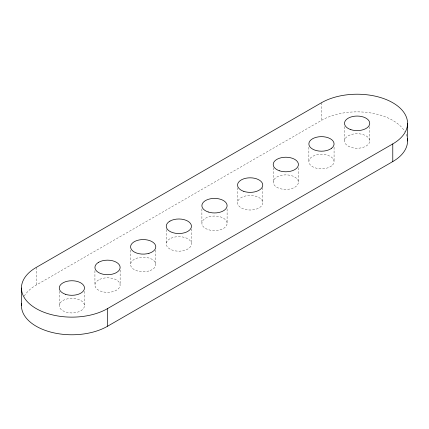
<?xml version="1.0" encoding="UTF-8"?>
<svg xmlns="http://www.w3.org/2000/svg" width="429" height="429" viewBox="0 0 429 429"><rect width="100%" height="100%" fill="white"/><g stroke="black" fill="none" stroke-linecap="round" stroke-linejoin="round"><path stroke-width="0.32" stroke-dasharray="2.15 1.61" d="M24.233 296.128A50.424 29.113 0 0 1 36.218 285.081L321.466 120.393A50.424 29.113 0 0 1 404.767 131.44M369.728 126.603L369.728 140.98A12.607 7.277 0 0 1 350.82 147.281A12.607 7.277 0 0 1 350.82 134.674A12.607 7.277 0 0 1 369.728 140.98M344.519 126.603L344.519 140.98M334.073 147.19L334.073 161.567M321.466 102.745L321.466 120.393M308.864 147.19L308.864 161.567M298.418 167.771L298.418 182.153A12.607 7.277 0 0 1 279.51 188.454A12.607 7.277 0 0 1 279.51 175.847A12.607 7.277 0 0 1 298.418 182.153M273.203 167.771L273.203 182.153M262.762 187.704L262.762 202.735A12.607 7.277 0 0 1 243.854 209.041A12.607 7.277 0 0 1 243.854 196.434A12.607 7.277 0 0 1 262.762 202.735M237.548 187.704L237.548 202.735M227.107 208.944L227.107 223.321A12.607 7.277 0 0 1 208.199 229.628A12.607 7.277 0 0 1 208.199 217.02A12.607 7.277 0 0 1 227.107 223.321M201.893 208.944L201.893 223.321M191.452 228.877L191.452 243.908M166.238 229.531L166.238 243.908M155.797 250.118L155.797 264.495M130.582 250.118L130.582 264.495M120.136 270.05L120.136 285.081M94.927 270.704L94.927 285.081M84.481 291.291L84.481 305.668A12.607 7.277 0 0 1 65.573 311.969A12.607 7.277 0 0 1 65.573 299.362A12.607 7.277 0 0 1 84.481 305.668M59.272 291.291L59.272 305.668M36.218 267.433L36.218 285.081M406.156 134.18A50.424 29.113 0 0 1 406.928 136.427M98.616 279.933L97.335 280.802A12.607 7.277 0 0 0 98.616 290.229A12.607 7.277 0 0 0 114.94 290.969L116.447 290.229A12.607 7.277 0 0 0 116.447 279.933A12.607 7.277 0 0 0 98.616 279.933M169.932 238.76L168.645 239.629A12.607 7.277 0 0 0 169.257 248.638A12.607 7.277 0 0 0 184.567 250.391L186.256 249.796A12.607 7.277 0 0 0 187.757 238.76L186.256 238.02A12.607 7.277 0 0 0 169.932 238.76M331.665 165.841L330.384 166.709A12.607 7.277 0 0 1 312.553 166.709A12.607 7.277 0 0 1 312.553 156.419L314.06 155.679A12.607 7.277 0 0 1 330.384 156.419A12.607 7.277 0 0 1 331.665 165.841M148.911 270.978L147.083 271.418A12.607 7.277 0 0 1 134.272 269.643L132.99 268.774A12.607 7.277 0 0 1 139.291 257.572L141.216 257.303A12.607 7.277 0 0 1 150.595 258.607L152.102 259.347A12.607 7.277 0 0 1 148.911 270.978"/><path stroke-width="0.64" d="M107.534 308.607L392.782 143.919A50.424 29.113 0 0 0 392.782 102.745A50.424 29.113 0 0 0 321.466 102.745L36.218 267.433A50.424 29.113 0 0 0 36.218 308.607A50.424 29.113 0 0 0 107.534 308.607L107.534 326.255A50.424 29.113 0 0 1 50.767 332.105A50.424 29.113 0 0 1 21.606 303.383M107.534 326.255L392.782 161.567A50.424 29.113 0 0 0 407.394 138.696M407.55 123.332L407.55 140.98M392.782 143.919L392.782 161.567M21.45 288.02L21.45 305.668M98.616 262.291L97.335 263.159A12.607 7.277 0 0 0 98.616 272.581A12.607 7.277 0 0 0 114.94 273.321L116.447 272.581A12.607 7.277 0 0 0 116.447 262.291A12.607 7.277 0 0 0 98.616 262.291M169.932 221.117L168.645 221.986A12.607 7.277 0 0 0 169.257 230.99A12.607 7.277 0 0 0 184.567 232.749L186.256 232.153A12.607 7.277 0 0 0 187.757 221.117L186.256 220.377A12.607 7.277 0 0 0 169.932 221.117M331.665 148.198L330.384 149.067A12.607 7.277 0 0 1 312.553 149.067A12.607 7.277 0 0 1 312.553 138.771L314.06 138.031A12.607 7.277 0 0 1 330.384 138.771A12.607 7.277 0 0 1 331.665 148.198M148.911 253.335L147.083 253.77A12.607 7.277 0 0 1 134.272 251.995L132.99 251.126A12.607 7.277 0 0 1 139.291 239.929L141.216 239.661A12.607 7.277 0 0 1 150.595 240.959L152.102 241.704A12.607 7.277 0 0 1 148.911 253.335M279.51 170.806A12.607 7.277 0 0 0 298.418 164.505A12.607 7.277 0 0 0 279.51 158.204A12.607 7.277 0 0 0 279.51 170.806M208.199 211.98A12.607 7.277 0 0 0 227.107 205.679A12.607 7.277 0 0 0 208.199 199.372A12.607 7.277 0 0 0 208.199 211.98M243.854 191.393A12.607 7.277 0 0 0 262.762 185.092A12.607 7.277 0 0 0 243.854 178.786A12.607 7.277 0 0 0 243.854 191.393M65.573 294.326A12.607 7.277 0 0 0 84.481 288.02A12.607 7.277 0 0 0 65.573 281.719A12.607 7.277 0 0 0 65.573 294.326M350.82 129.638A12.607 7.277 0 0 0 369.728 123.332A12.607 7.277 0 0 0 350.82 117.031A12.607 7.277 0 0 0 350.82 129.638"/></g></svg>
